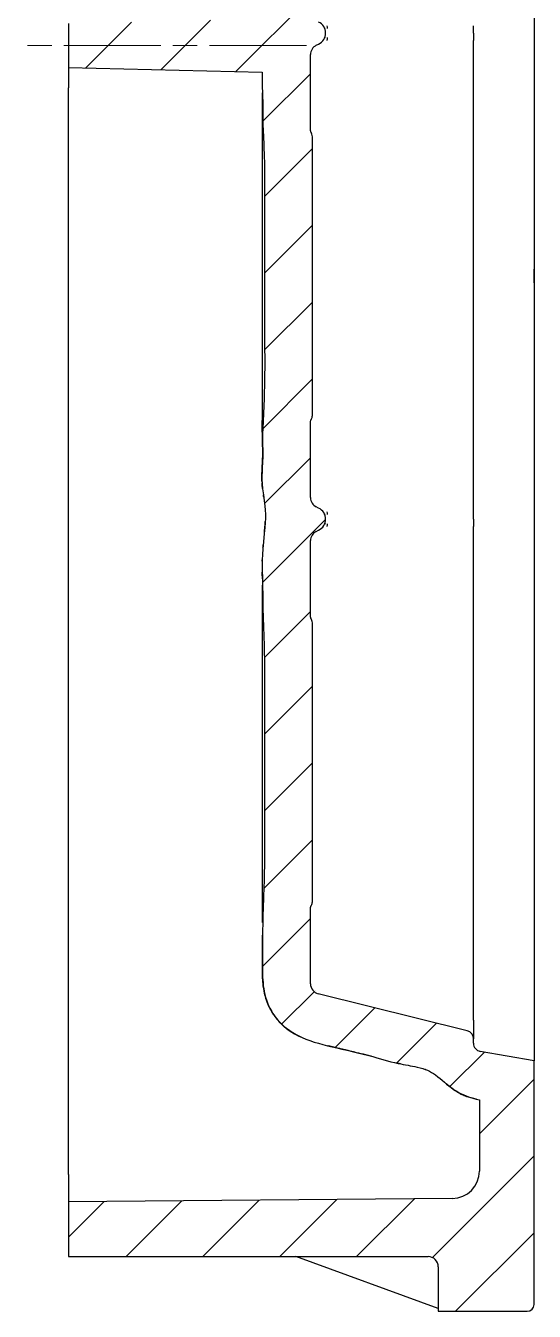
# Model space of a CAD drawing. Header units: millimetres. Extents: x 0 to 1486, y 0 to 1051.
# Drawn here: x 1362.6 to 1399.8, y 148 to 242 of the extents above; entities that cross this region are included whole.
import ezdxf

# ---------------------------------------------------------------- set-up
doc = ezdxf.new("R2010")
doc.units = ezdxf.units.MM
doc.header["$LTSCALE"] = 1.25
doc.linetypes.add('CHAIN', pattern=[0.3543, 0.2362, -0.0295, 0.0591, -0.0295])
for name, color, linetype, lineweight, true_color in [('Mittellinie(DIN)', 7, 'CHAIN', 15, 0x262659), ('Schraffur', 7, 'Continuous', 9, 0x1e1e47), ('Sichtbare Kanten(DIN)', 7, 'Continuous', 25, 0x262659)]:
    doc.layers.add(name, color=color, linetype=linetype, lineweight=lineweight, true_color=true_color)

msp = doc.modelspace()

# ---------------------------------------------------------------- hatches: boundary and pattern name
at = {"layer": 'Schraffur'}
h = msp.add_hatch(dxfattribs=at)
h.set_pattern_fill('ANSI31', color=256, scale=31.75, style=0)
h.set_pattern_definition([(45, (0, 0), (-2.80633, 2.80633), [])])
edge = h.paths.add_edge_path()
edge.add_spline(control_points=[(1383.578, 198.208), (1383.578, 198.274), (1383.572, 198.342), (1383.546, 198.47), (1383.528, 198.523), (1383.507, 198.564)], knot_values=[-0.02803, -0.02803, -0.02803, -0.02803, -0.013909, -0.013909, -0.000009, -0.000009, -0.000009, -0.000009], degree=3, periodic=0)
edge.add_spline(control_points=[(1383.507, 198.564), (1383.496, 198.583), (1383.486, 198.602), (1383.472, 198.629), (1383.468, 198.637), (1383.464, 198.645)], knot_values=[-0.009168, -0.009168, -0.009168, -0.009168, -0.002687, -0.002687, 0, 0, 0, 0], degree=3, periodic=0)
edge.add_spline(control_points=[(1383.464, 198.645), (1383.448, 198.674), (1383.437, 198.714), (1383.429, 198.778), (1383.428, 198.797), (1383.428, 198.815)], knot_values=[-0.019144, -0.019144, -0.019144, -0.019144, -0.005638, -0.005638, -0.00001, -0.00001, -0.00001, -0.00001], degree=3, periodic=0)
edge.add_line((1383.428, 198.815), (1383.428, 204.33))
edge.add_ellipse((1384.178, 204.33), major_axis=(0.674, 0.33), ratio=1, start_angle=90, end_angle=153.9136, ccw=False)
edge.add_line((1383.848, 205.004), (1384.024, 205.09))
edge.add_ellipse((1383.628, 205.898), major_axis=(0.808, 0.396), ratio=1, start_angle=270, end_angle=397.8272)
edge.add_line((1384.024, 206.706), (1383.848, 206.792))
edge.add_ellipse((1384.178, 207.466), major_axis=(-0.674, 0.33), ratio=1, start_angle=26.0864, end_angle=90, ccw=False)
edge.add_line((1383.428, 207.466), (1383.428, 212.971))
edge.add_spline(control_points=[(1383.428, 212.971), (1383.428, 213.003), (1383.431, 213.035), (1383.444, 213.095), (1383.453, 213.121), (1383.464, 213.142)], knot_values=[-0.013913, -0.013913, -0.013913, -0.013913, -0.006956, -0.006956, 0, 0, 0, 0], degree=3, periodic=0)
edge.add_spline(control_points=[(1383.464, 213.142), (1383.471, 213.155), (1383.478, 213.169), (1383.492, 213.196), (1383.499, 213.209), (1383.507, 213.223)], knot_values=[-0.009167, -0.009167, -0.009167, -0.009167, -0.004601, -0.004601, -0.000018, -0.000018, -0.000018, -0.000018], degree=3, periodic=0)
edge.add_spline(control_points=[(1383.507, 213.223), (1383.538, 213.283), (1383.561, 213.366), (1383.576, 213.501), (1383.578, 213.54), (1383.578, 213.578)], knot_values=[-0.040522, -0.040522, -0.040522, -0.040522, -0.011509, -0.011509, 0, 0, 0, 0], degree=3, periodic=0)
edge.add_line((1383.578, 213.578), (1383.578, 233.738))
edge.add_spline(control_points=[(1383.578, 233.738), (1383.578, 233.804), (1383.572, 233.872), (1383.546, 234), (1383.528, 234.053), (1383.507, 234.094)], knot_values=[-0.02803, -0.02803, -0.02803, -0.02803, -0.013909, -0.013909, -0.000009, -0.000009, -0.000009, -0.000009], degree=3, periodic=0)
edge.add_spline(control_points=[(1383.507, 234.094), (1383.496, 234.113), (1383.486, 234.132), (1383.472, 234.159), (1383.468, 234.167), (1383.464, 234.175)], knot_values=[-0.009168, -0.009168, -0.009168, -0.009168, -0.002687, -0.002687, 0, 0, 0, 0], degree=3, periodic=0)
edge.add_spline(control_points=[(1383.464, 234.175), (1383.448, 234.204), (1383.437, 234.244), (1383.429, 234.308), (1383.428, 234.327), (1383.428, 234.345)], knot_values=[-0.019144, -0.019144, -0.019144, -0.019144, -0.005638, -0.005638, -0.00001, -0.00001, -0.00001, -0.00001], degree=3, periodic=0)
edge.add_line((1383.428, 234.345), (1383.428, 239.85))
edge.add_ellipse((1384.178, 239.85), major_axis=(0.674, 0.33), ratio=1, start_angle=90, end_angle=153.9136, ccw=False)
edge.add_line((1383.848, 240.524), (1384.024, 240.61))
edge.add_ellipse((1383.628, 241.418), major_axis=(-0.808, 0.396), ratio=1, start_angle=142.1728, end_angle=270)
edge.add_line((1384.024, 242.226), (1383.848, 242.312))
edge.add_ellipse((1384.178, 242.986), major_axis=(-0.674, 0.33), ratio=1, start_angle=26.0864, end_angle=90, ccw=False)
edge.add_line((1383.428, 242.986), (1383.428, 248.501))
edge.add_spline(control_points=[(1383.428, 248.501), (1383.428, 248.533), (1383.431, 248.565), (1383.444, 248.625), (1383.453, 248.651), (1383.464, 248.672)], knot_values=[-0.013912, -0.013912, -0.013912, -0.013912, -0.006956, -0.006956, 0, 0, 0, 0], degree=3, periodic=0)
edge.add_spline(control_points=[(1383.464, 248.672), (1383.471, 248.685), (1383.478, 248.699), (1383.492, 248.726), (1383.499, 248.739), (1383.507, 248.753)], knot_values=[-0.009168, -0.009168, -0.009168, -0.009168, -0.004601, -0.004601, -0.000018, -0.000018, -0.000018, -0.000018], degree=3, periodic=0)
edge.add_spline(control_points=[(1383.507, 248.753), (1383.538, 248.813), (1383.561, 248.896), (1383.576, 249.031), (1383.578, 249.07), (1383.578, 249.108)], knot_values=[-0.040522, -0.040522, -0.040522, -0.040522, -0.011509, -0.011509, 0, 0, 0, 0], degree=3, periodic=0)
edge.add_line((1383.578, 249.108), (1383.578, 269.268))
edge.add_spline(control_points=[(1383.578, 269.268), (1383.578, 269.334), (1383.572, 269.402), (1383.546, 269.53), (1383.528, 269.583), (1383.507, 269.624)], knot_values=[-0.02803, -0.02803, -0.02803, -0.02803, -0.013909, -0.013909, -0.000009, -0.000009, -0.000009, -0.000009], degree=3, periodic=0)
edge.add_spline(control_points=[(1383.507, 269.624), (1383.496, 269.643), (1383.486, 269.662), (1383.472, 269.689), (1383.468, 269.697), (1383.464, 269.705)], knot_values=[-0.009168, -0.009168, -0.009168, -0.009168, -0.002687, -0.002687, 0, 0, 0, 0], degree=3, periodic=0)
edge.add_spline(control_points=[(1383.464, 269.705), (1383.448, 269.734), (1383.437, 269.774), (1383.429, 269.838), (1383.428, 269.857), (1383.428, 269.875)], knot_values=[-0.019144, -0.019144, -0.019144, -0.019144, -0.005638, -0.005638, -0.00001, -0.00001, -0.00001, -0.00001], degree=3, periodic=0)
edge.add_line((1383.428, 269.875), (1383.428, 275.374))
edge.add_ellipse((1384.178, 275.374), major_axis=(0.728, 0.181), ratio=1, start_angle=90, end_angle=166, ccw=False)
edge.add_line((1383.997, 276.102), (1394.873, 278.814))
edge.add_ellipse((1394.728, 279.396), major_axis=(0.582, 0.145), ratio=1, start_angle=270, end_angle=346)
edge.add_line((1395.328, 279.396), (1395.328, 279.724))
edge.add_ellipse((1395.928, 279.724), major_axis=(0.591, 0.104), ratio=1, start_angle=90, end_angle=170, ccw=False)
edge.add_line((1395.824, 280.314), (1399.758, 281.008))
edge.add_line((1399.758, 281.008), (1399.758, 298.008))
edge.add_line((1399.758, 298.008), (1395.824, 298.702))
edge.add_ellipse((1395.928, 299.293), major_axis=(-0.591, 0.104), ratio=1, start_angle=10, end_angle=90, ccw=False)
edge.add_line((1395.328, 299.293), (1395.328, 299.621))
edge.add_ellipse((1394.728, 299.621), major_axis=(-0.582, 0.145), ratio=1, start_angle=194, end_angle=270)
edge.add_line((1394.873, 300.203), (1383.997, 302.915))
edge.add_ellipse((1384.178, 303.642), major_axis=(-0.728, 0.181), ratio=1, start_angle=14, end_angle=90, ccw=False)
edge.add_line((1383.428, 303.642), (1383.428, 309.141))
edge.add_spline(control_points=[(1383.428, 309.141), (1383.428, 309.173), (1383.431, 309.205), (1383.444, 309.265), (1383.453, 309.291), (1383.464, 309.312)], knot_values=[-0.013912, -0.013912, -0.013912, -0.013912, -0.006956, -0.006956, 0, 0, 0, 0], degree=3, periodic=0)
edge.add_spline(control_points=[(1383.464, 309.312), (1383.471, 309.325), (1383.478, 309.339), (1383.492, 309.366), (1383.499, 309.379), (1383.507, 309.393)], knot_values=[-0.009168, -0.009168, -0.009168, -0.009168, -0.004601, -0.004601, -0.000018, -0.000018, -0.000018, -0.000018], degree=3, periodic=0)
edge.add_spline(control_points=[(1383.507, 309.393), (1383.538, 309.453), (1383.561, 309.536), (1383.576, 309.671), (1383.578, 309.71), (1383.578, 309.748)], knot_values=[-0.040522, -0.040522, -0.040522, -0.040522, -0.011509, -0.011509, 0, 0, 0, 0], degree=3, periodic=0)
edge.add_line((1383.578, 309.748), (1383.578, 329.908))
edge.add_spline(control_points=[(1383.578, 329.908), (1383.578, 329.974), (1383.572, 330.042), (1383.546, 330.17), (1383.528, 330.223), (1383.507, 330.264)], knot_values=[-0.02803, -0.02803, -0.02803, -0.02803, -0.013909, -0.013909, -0.000009, -0.000009, -0.000009, -0.000009], degree=3, periodic=0)
edge.add_spline(control_points=[(1383.507, 330.264), (1383.496, 330.283), (1383.486, 330.302), (1383.472, 330.329), (1383.468, 330.337), (1383.464, 330.345)], knot_values=[-0.009168, -0.009168, -0.009168, -0.009168, -0.002687, -0.002687, 0, 0, 0, 0], degree=3, periodic=0)
edge.add_spline(control_points=[(1383.464, 330.345), (1383.448, 330.374), (1383.437, 330.414), (1383.429, 330.478), (1383.428, 330.497), (1383.428, 330.515)], knot_values=[-0.019144, -0.019144, -0.019144, -0.019144, -0.005638, -0.005638, -0.00001, -0.00001, -0.00001, -0.00001], degree=3, periodic=0)
edge.add_line((1383.428, 330.515), (1383.428, 336.03))
edge.add_ellipse((1384.178, 336.03), major_axis=(0.674, 0.33), ratio=1, start_angle=90, end_angle=153.9136, ccw=False)
edge.add_line((1383.848, 336.704), (1384.024, 336.79))
edge.add_ellipse((1383.628, 337.598), major_axis=(0.808, 0.396), ratio=1, start_angle=270, end_angle=397.8272)
edge.add_line((1384.024, 338.406), (1383.848, 338.492))
edge.add_ellipse((1384.178, 339.166), major_axis=(-0.674, 0.33), ratio=1, start_angle=26.0864, end_angle=90, ccw=False)
edge.add_line((1383.428, 339.166), (1383.428, 344.671))
edge.add_spline(control_points=[(1383.428, 344.671), (1383.428, 344.703), (1383.431, 344.735), (1383.444, 344.795), (1383.453, 344.821), (1383.464, 344.842)], knot_values=[-0.013913, -0.013913, -0.013913, -0.013913, -0.006956, -0.006956, 0, 0, 0, 0], degree=3, periodic=0)
edge.add_spline(control_points=[(1383.464, 344.842), (1383.471, 344.855), (1383.478, 344.869), (1383.492, 344.896), (1383.499, 344.909), (1383.507, 344.923)], knot_values=[-0.009167, -0.009167, -0.009167, -0.009167, -0.004601, -0.004601, -0.000018, -0.000018, -0.000018, -0.000018], degree=3, periodic=0)
edge.add_spline(control_points=[(1383.507, 344.923), (1383.538, 344.983), (1383.561, 345.066), (1383.576, 345.201), (1383.578, 345.24), (1383.578, 345.278)], knot_values=[-0.040522, -0.040522, -0.040522, -0.040522, -0.011509, -0.011509, 0, 0, 0, 0], degree=3, periodic=0)
edge.add_line((1383.578, 345.278), (1383.578, 365.438))
edge.add_spline(control_points=[(1383.578, 365.438), (1383.578, 365.504), (1383.572, 365.572), (1383.546, 365.7), (1383.528, 365.753), (1383.507, 365.794)], knot_values=[-0.02803, -0.02803, -0.02803, -0.02803, -0.013909, -0.013909, -0.000009, -0.000009, -0.000009, -0.000009], degree=3, periodic=0)
edge.add_spline(control_points=[(1383.507, 365.794), (1383.496, 365.813), (1383.486, 365.832), (1383.472, 365.859), (1383.468, 365.867), (1383.464, 365.875)], knot_values=[-0.009168, -0.009168, -0.009168, -0.009168, -0.002687, -0.002687, 0, 0, 0, 0], degree=3, periodic=0)
edge.add_spline(control_points=[(1383.464, 365.875), (1383.448, 365.904), (1383.437, 365.944), (1383.429, 366.008), (1383.428, 366.027), (1383.428, 366.045)], knot_values=[-0.019144, -0.019144, -0.019144, -0.019144, -0.005638, -0.005638, -0.00001, -0.00001, -0.00001, -0.00001], degree=3, periodic=0)
edge.add_line((1383.428, 366.045), (1383.428, 371.55))
edge.add_ellipse((1384.178, 371.55), major_axis=(0.674, 0.33), ratio=1, start_angle=90, end_angle=153.9136, ccw=False)
edge.add_line((1383.848, 372.224), (1384.024, 372.31))
edge.add_ellipse((1383.628, 373.118), major_axis=(-0.808, 0.396), ratio=1, start_angle=142.1728, end_angle=270)
edge.add_line((1384.024, 373.926), (1383.848, 374.012))
edge.add_ellipse((1384.178, 374.686), major_axis=(-0.674, 0.33), ratio=1, start_angle=26.0864, end_angle=90, ccw=False)
edge.add_line((1383.428, 374.686), (1383.428, 380.201))
edge.add_spline(control_points=[(1383.428, 380.201), (1383.428, 380.233), (1383.431, 380.265), (1383.444, 380.325), (1383.453, 380.351), (1383.464, 380.372)], knot_values=[-0.013912, -0.013912, -0.013912, -0.013912, -0.006956, -0.006956, 0, 0, 0, 0], degree=3, periodic=0)
edge.add_spline(control_points=[(1383.464, 380.372), (1383.471, 380.385), (1383.478, 380.399), (1383.492, 380.426), (1383.499, 380.439), (1383.507, 380.453)], knot_values=[-0.009168, -0.009168, -0.009168, -0.009168, -0.004601, -0.004601, -0.000018, -0.000018, -0.000018, -0.000018], degree=3, periodic=0)
edge.add_spline(control_points=[(1383.507, 380.453), (1383.538, 380.513), (1383.561, 380.596), (1383.576, 380.731), (1383.578, 380.77), (1383.578, 380.808)], knot_values=[-0.040522, -0.040522, -0.040522, -0.040522, -0.011509, -0.011509, 0, 0, 0, 0], degree=3, periodic=0)
edge.add_line((1383.578, 380.808), (1383.578, 400.968))
edge.add_spline(control_points=[(1383.578, 400.968), (1383.578, 401.034), (1383.572, 401.102), (1383.546, 401.23), (1383.528, 401.283), (1383.507, 401.324)], knot_values=[-0.02803, -0.02803, -0.02803, -0.02803, -0.013909, -0.013909, -0.000009, -0.000009, -0.000009, -0.000009], degree=3, periodic=0)
edge.add_spline(control_points=[(1383.507, 401.324), (1383.496, 401.343), (1383.486, 401.362), (1383.472, 401.389), (1383.468, 401.397), (1383.464, 401.405)], knot_values=[-0.009168, -0.009168, -0.009168, -0.009168, -0.002687, -0.002687, 0, 0, 0, 0], degree=3, periodic=0)
edge.add_spline(control_points=[(1383.464, 401.405), (1383.448, 401.434), (1383.437, 401.474), (1383.429, 401.538), (1383.428, 401.557), (1383.428, 401.575)], knot_values=[-0.019144, -0.019144, -0.019144, -0.019144, -0.005638, -0.005638, -0.00001, -0.00001, -0.00001, -0.00001], degree=3, periodic=0)
edge.add_line((1383.428, 401.575), (1383.428, 407.074))
edge.add_ellipse((1384.178, 407.074), major_axis=(0.728, 0.181), ratio=1, start_angle=90, end_angle=166, ccw=False)
edge.add_line((1383.997, 407.802), (1394.873, 410.514))
edge.add_ellipse((1394.728, 411.096), major_axis=(0.582, 0.145), ratio=1, start_angle=270, end_angle=346)
edge.add_line((1395.328, 411.096), (1395.328, 411.424))
edge.add_ellipse((1395.928, 411.424), major_axis=(0.591, 0.104), ratio=1, start_angle=90, end_angle=170, ccw=False)
edge.add_line((1395.824, 412.014), (1399.758, 412.708))
edge.add_line((1399.758, 412.708), (1399.758, 430.508))
edge.add_ellipse((1399.258, 430.508), major_axis=(-0.354, 0.354), ratio=1, start_angle=225, end_angle=315)
edge.add_line((1399.258, 431.008), (1392.758, 431.008))
edge.add_line((1392.758, 431.008), (1392.758, 427.758))
edge.add_ellipse((1392.008, 427.758), major_axis=(-0.53, -0.53), ratio=1, start_angle=45, end_angle=135, ccw=False)
edge.add_line((1392.008, 427.008), (1365.758, 427.008))
edge.add_line((1365.758, 427.008), (1365.758, 423.008))
edge.add_line((1365.758, 423.008), (1393.775, 422.764))
edge.add_ellipse((1393.758, 420.764), major_axis=(1.408, -1.42), ratio=1, start_angle=45.25, end_angle=134.75, ccw=False)
edge.add_line((1395.758, 420.764), (1395.758, 415.566))
edge.add_spline(control_points=[(1395.758, 415.566), (1395.252, 415.447), (1394.64, 415.249), (1393.387, 414.482), (1393.002, 414.068), (1391.572, 413.08), (1390.8, 413.106), (1388.884, 412.691), (1388.277, 412.473), (1386.105, 411.911), (1385.114, 411.722), (1383.68, 411.349), (1382.947, 411.117), (1381.657, 410.376), (1381.291, 410.021), (1380.679, 409.315), (1380.388, 408.777), (1379.934, 407.423), (1379.908, 406.683), (1379.92, 404.965), (1379.913, 404.09), (1379.931, 401.942), (1379.99, 401.353), (1380.055, 399.076), (1380.066, 398.51), (1380.077, 396.58), (1380.074, 395.074), (1380.077, 388.644), (1380.087, 387.077), (1380.067, 383.017), (1380.073, 382.807), (1379.905, 379.115), (1379.949, 378.782), (1379.937, 377.403), (1379.906, 377.085), (1379.846, 375.479), (1380.021, 374.815), (1380.206, 373.095), (1380.092, 372.479), (1379.848, 369.848), (1379.894, 369.518), (1379.949, 367.505), (1379.934, 367.127), (1379.957, 365.877), (1379.988, 365.439), (1380.043, 364.347), (1380.083, 363.254), (1380.068, 356.85), (1380.068, 353.523), (1380.091, 345.334), (1379.934, 345.112), (1379.924, 342.58), (1379.96, 342.477), (1379.882, 340.92), (1379.877, 340.668), (1379.881, 340.453)], knot_values=[-4.70125, -4.70125, -4.70125, -4.70125, -4.650318, -4.650318, -4.599287, -4.599287, -4.50999, -4.50999, -4.451529, -4.451529, -4.389573, -4.389573, -4.341776, -4.341776, -4.299915, -4.299915, -4.227348, -4.227348, -4.124981, -4.124981, -4.018629, -4.018629, -3.863967, -3.863967, -3.802045, -3.802045, -3.704565, -3.704565, -3.554326, -3.554326, -3.311825, -3.311825, -3.196855, -3.196855, -3.108818, -3.108818, -2.894322, -2.894322, -2.591593, -2.591593, -2.241838, -2.241838, -1.950908, -1.950908, -1.641052, -1.641052, -1.391865, -1.391865, -1.12243, -1.12243, -0.728696, -0.728696, -0.362929, -0.362929, -0.260914, -0.260914, -0.260914, -0.260914], degree=3, periodic=0)
edge.add_line((1379.881, 340.453), (1365.758, 340.108))
edge.add_line((1365.758, 340.108), (1365.758, 336.908))
edge.add_line((1365.758, 336.908), (1380.058, 336.559))
edge.add_spline(control_points=[(1380.058, 336.559), (1379.99, 335.879), (1379.908, 335.183), (1379.887, 333.519), (1379.932, 332.704), (1379.951, 330.847), (1379.996, 329.804), (1380.108, 326.542), (1380.077, 322.652), (1380.074, 319.577), (1380.073, 319.023), (1380.074, 313.946), (1380.1, 313.171), (1380.023, 310.657), (1379.967, 309.319), (1379.895, 306.341), (1379.9, 304.771), (1379.969, 303.379), (1380.061, 302.849), (1380.452, 301.81), (1380.746, 301.316), (1381.423, 300.554), (1381.862, 300.172), (1383.562, 299.34), (1384.697, 299.102), (1387.411, 298.488), (1387.532, 298.426), (1390.374, 297.652), (1390.7, 297.684), (1391.9, 297.386), (1392.248, 297.212), (1393.103, 296.572), (1393.455, 296.189), (1394.546, 295.5), (1395.153, 295.297), (1395.758, 295.157)], knot_values=[-2.276763, -2.276763, -2.276763, -2.276763, -2.219689, -2.219689, -2.164881, -2.164881, -2.094772, -2.094772, -1.945372, -1.945372, -1.887996, -1.887996, -1.670313, -1.670313, -1.569154, -1.569154, -1.430815, -1.430815, -1.302107, -1.302107, -1.173192, -1.173192, -1.065573, -1.065573, -0.916774, -0.916774, -0.721878, -0.721878, -0.55296, -0.55296, -0.405051, -0.405051, -0.231404, -0.231404, -0.047927, -0.047927, -0.047927, -0.047927], degree=3, periodic=0)
edge.add_line((1395.758, 295.157), (1395.758, 293.305))
edge.add_ellipse((1394.258, 293.305), major_axis=(-1.048, -1.074), ratio=1, start_angle=45.7, end_angle=134.3, ccw=False)
edge.add_line((1394.295, 291.806), (1365.758, 291.108))
edge.add_line((1365.758, 291.108), (1365.758, 287.908))
edge.add_line((1365.758, 287.908), (1394.295, 287.211))
edge.add_ellipse((1394.258, 285.711), major_axis=(1.048, -1.074), ratio=1, start_angle=45.7, end_angle=134.3, ccw=False)
edge.add_line((1395.758, 285.711), (1395.758, 283.866))
edge.add_spline(control_points=[(1395.758, 283.866), (1395.303, 283.759), (1394.763, 283.588), (1393.511, 282.89), (1393.122, 282.473), (1391.555, 281.331), (1390.902, 281.457), (1388.674, 280.927), (1388.145, 280.73), (1385.881, 280.164), (1384.992, 279.995), (1383.619, 279.629), (1382.892, 279.394), (1381.6, 278.635), (1381.236, 278.267), (1380.633, 277.543), (1380.348, 276.993), (1379.855, 275.416), (1379.927, 274.842), (1379.917, 270.902), (1379.939, 270.739), (1380.071, 267.174), (1380.073, 265.747), (1380.075, 260.026), (1380.078, 258.565), (1380.076, 254.02), (1380.124, 251.889), (1379.895, 247.328), (1379.948, 247.211), (1379.938, 245.513), (1379.883, 245.11), (1379.874, 243.601), (1380.015, 243.129), (1380.092, 242.458)], knot_values=[-4.095521, -4.095521, -4.095521, -4.095521, -3.903003, -3.903003, -3.664718, -3.664718, -3.19767, -3.19767, -2.963841, -2.963841, -2.753076, -2.753076, -2.586582, -2.586582, -2.43658, -2.43658, -2.174426, -2.174426, -1.713934, -1.713934, -1.261803, -1.261803, -0.887459, -0.887459, -0.759015, -0.759015, -0.487927, -0.487927, -0.357633, -0.357633, -0.22935, -0.22935, -0.016802, -0.016802, -0.016802, -0.016802], degree=3, periodic=0)
edge.add_line((1380.092, 242.458), (1365.758, 242.108))
edge.add_line((1365.758, 242.108), (1365.758, 238.908))
edge.add_line((1365.758, 238.908), (1379.907, 238.562))
edge.add_spline(control_points=[(1379.907, 238.562), (1379.889, 238.128), (1379.897, 237.664), (1379.972, 235.14), (1379.921, 234.994), (1380.062, 232.305), (1380.064, 231.813), (1380.089, 227.342), (1380.072, 224.082), (1380.071, 217.599), (1380.135, 216.263), (1379.879, 211.552), (1379.955, 211.338), (1379.916, 209.163), (1379.79, 208.988), (1380.176, 206.418), (1380.181, 206.098), (1379.873, 203.006), (1379.882, 202.844), (1379.935, 200.708), (1379.938, 200.414), (1379.95, 199.316), (1379.977, 198.42), (1380.09, 195.7), (1380.079, 193.576), (1380.075, 190.406), (1380.075, 189.928), (1380.075, 188.519), (1380.073, 187.568), (1380.072, 183.305), (1380.116, 181.647), (1379.943, 176.819), (1379.885, 174.161), (1379.94, 172.076), (1379.986, 171.512), (1380.305, 170.412), (1380.576, 169.88), (1381.274, 168.98), (1381.697, 168.608), (1383.669, 167.491), (1385.462, 167.291), (1388.501, 166.478), (1389.119, 166.274), (1390.356, 166.004), (1390.762, 165.957), (1391.813, 165.719), (1392.17, 165.557), (1393.015, 164.952), (1393.392, 164.553), (1394.475, 163.821), (1395.13, 163.602), (1395.758, 163.457)], knot_values=[-6.730997, -6.730997, -6.730997, -6.730997, -6.594927, -6.594927, -6.299018, -6.299018, -6.134382, -6.134382, -5.691506, -5.691506, -5.253549, -5.253549, -5.050517, -5.050517, -4.727317, -4.727317, -4.423097, -4.423097, -3.977256, -3.977256, -3.907346, -3.907346, -3.596638, -3.596638, -2.963412, -2.963412, -2.852891, -2.852891, -2.623337, -2.623337, -1.823883, -1.823883, -1.457328, -1.457328, -1.320384, -1.320384, -1.182267, -1.182267, -1.04717, -1.04717, -0.711781, -0.711781, -0.587351, -0.587351, -0.491546, -0.491546, -0.361826, -0.361826, -0.208832, -0.208832, -0.018235, -0.018235, -0.018235, -0.018235], degree=3, periodic=0)
edge.add_line((1395.758, 163.457), (1395.758, 158.253))
edge.add_ellipse((1393.758, 158.253), major_axis=(-1.408, -1.42), ratio=1, start_angle=45.25, end_angle=134.75, ccw=False)
edge.add_line((1393.775, 156.253), (1365.758, 156.008))
edge.add_line((1365.758, 156.008), (1365.758, 152.008))
edge.add_line((1365.758, 152.008), (1392.008, 152.008))
edge.add_ellipse((1392.008, 151.258), major_axis=(0.53, -0.53), ratio=1, start_angle=45, end_angle=135, ccw=False)
edge.add_line((1392.758, 151.258), (1392.758, 148.008))
edge.add_line((1392.758, 148.008), (1399.258, 148.008))
edge.add_ellipse((1399.258, 148.508), major_axis=(0.354, 0.354), ratio=1, start_angle=225, end_angle=315)
edge.add_line((1399.758, 148.508), (1399.758, 166.308))
edge.add_line((1399.758, 166.308), (1395.824, 167.002))
edge.add_ellipse((1395.928, 167.593), major_axis=(-0.591, 0.104), ratio=1, start_angle=10, end_angle=90, ccw=False)
edge.add_line((1395.328, 167.593), (1395.328, 167.921))
edge.add_ellipse((1394.728, 167.921), major_axis=(-0.582, 0.145), ratio=1, start_angle=194, end_angle=270)
edge.add_line((1394.873, 168.503), (1383.997, 171.215))
edge.add_ellipse((1384.178, 171.942), major_axis=(-0.728, 0.181), ratio=1, start_angle=14, end_angle=90, ccw=False)
edge.add_line((1383.428, 171.942), (1383.428, 177.441))
edge.add_spline(control_points=[(1383.428, 177.441), (1383.428, 177.473), (1383.431, 177.505), (1383.444, 177.565), (1383.453, 177.591), (1383.464, 177.612)], knot_values=[-0.013912, -0.013912, -0.013912, -0.013912, -0.006956, -0.006956, 0, 0, 0, 0], degree=3, periodic=0)
edge.add_spline(control_points=[(1383.464, 177.612), (1383.471, 177.625), (1383.478, 177.639), (1383.492, 177.666), (1383.499, 177.679), (1383.507, 177.693)], knot_values=[-0.009168, -0.009168, -0.009168, -0.009168, -0.004601, -0.004601, -0.000018, -0.000018, -0.000018, -0.000018], degree=3, periodic=0)
edge.add_spline(control_points=[(1383.507, 177.693), (1383.538, 177.753), (1383.561, 177.836), (1383.576, 177.971), (1383.578, 178.01), (1383.578, 178.048)], knot_values=[-0.040522, -0.040522, -0.040522, -0.040522, -0.011509, -0.011509, 0, 0, 0, 0], degree=3, periodic=0)
edge.add_line((1383.578, 178.048), (1383.578, 198.208))

# ---------------------------------------------------------------- linework, layer by layer
at = {"layer": 'Mittellinie(DIN)', "ltscale": 23.990969}
msp.add_line((1383.124, 240.508), (1362.633, 240.508), dxfattribs=at)
at = {"layer": 'Sichtbare Kanten(DIN)'}
for p, q in [((1399.758, 280.22), (1399.758, 167.096)), ((1365.758, 242.108), (1365.758, 238.908)), ((1395.328, 241.418), (1395.328, 241.956)), ((1383.848, 240.524), (1384.024, 240.61)), ((1395.328, 241.418), (1395.328, 240.881)), ((1395.328, 206.436), (1395.328, 240.881)), ((1383.428, 234.345), (1383.428, 239.85)), ((1365.758, 238.908), (1379.907, 238.562)), ((1365.758, 238.908), (1365.758, 237.409)), ((1365.758, 158.008), (1365.758, 237.409)), ((1383.578, 213.578), (1383.578, 233.738)), ((1383.578, 233.738), (1383.578, 233.738)), ((1399.758, 228.658), (1399.763, 228.658)), ((1399.763, 228.658), (1399.763, 224.148)), ((1399.763, 224.148), (1399.758, 224.148)), ((1399.763, 224.158), (1399.768, 224.158)), ((1399.768, 223.158), (1399.768, 224.158)), ((1399.758, 223.168), (1399.763, 223.168)), ((1399.763, 223.168), (1399.763, 218.658)), ((1399.763, 223.158), (1399.768, 223.158)), ((1399.758, 218.658), (1399.763, 218.658)), ((1383.578, 213.578), (1383.578, 213.578)), ((1383.428, 207.466), (1383.428, 212.971)), ((1384.024, 206.706), (1383.848, 206.792)), ((1395.328, 205.898), (1395.328, 206.436)), ((1395.328, 205.898), (1395.328, 205.361)), ((1383.848, 205.004), (1384.024, 205.09)), ((1395.328, 169.279), (1395.328, 205.361)), ((1383.428, 198.815), (1383.428, 204.33)), ((1383.578, 178.048), (1383.578, 198.208)), ((1383.578, 198.208), (1383.578, 198.208)), ((1383.578, 178.048), (1383.578, 178.048)), ((1383.428, 171.942), (1383.428, 177.441)), ((1394.873, 168.503), (1383.997, 171.215)), ((1395.328, 169.279), (1395.328, 167.921)), ((1395.328, 167.593), (1395.328, 167.921)), ((1399.758, 166.308), (1395.824, 167.002)), ((1399.758, 167.096), (1399.758, 166.308)), ((1399.758, 148.508), (1399.758, 166.308)), ((1395.758, 163.457), (1395.758, 158.253)), ((1365.758, 158.008), (1365.758, 156.008)), ((1393.775, 156.253), (1365.758, 156.008)), ((1365.758, 156.008), (1365.758, 152.008)), ((1365.758, 152.008), (1392.008, 152.008)), ((1392.758, 148.221), (1382.353, 152.008)), ((1392.758, 151.258), (1392.758, 148.008)), ((1392.758, 148.008), (1399.258, 148.008))]:
    msp.add_line(p, q, dxfattribs=at)
for centre, radius, start, end in [((1383.628, 241.418), 0.9, 296.0864, 63.9136), ((1384.178, 239.85), 0.75, 116.0864, 180), ((1384.178, 207.466), 0.75, 180, 243.9136), ((1383.628, 205.898), 0.9, 296.0864, 63.9136), ((1384.178, 204.33), 0.75, 116.0864, 180), ((1384.178, 171.942), 0.75, 180, 256), ((1394.728, 167.921), 0.6, 0, 76), ((1395.928, 167.593), 0.6, 180, 260), ((1393.758, 158.253), 2, 270.5, 0), ((1392.008, 151.258), 0.75, 0, 90), ((1399.258, 148.508), 0.5, 270, 0)]:
    msp.add_arc(centre, radius, start, end, dxfattribs=at)
for centre, major_axis, ratio, start_param, end_param in [((1384.66, 241.925), (-0.224, -0.11), 0.699049, 6.283185, 6.823808), ((1384.689, 241.956), (0, 0.25), 0.241922, 1.570803, 2.513321), ((1384.66, 240.912), (-0.224, 0.11), 0.699049, 5.745973, 6.283186), ((1384.689, 240.881), (0, 0.25), 0.241922, 0.628271, 1.570789), ((1384.66, 206.405), (-0.224, -0.11), 0.699049, 6.283184, 6.820399), ((1384.689, 206.436), (0, -0.25), 0.241922, 4.712396, 5.654914), ((1384.66, 205.392), (-0.224, 0.11), 0.699049, 5.742563, 6.283186), ((1384.689, 205.361), (0, -0.25), 0.241922, 3.769864, 4.712382)]:
    msp.add_ellipse(centre, major_axis=major_axis, ratio=ratio, start_param=start_param, end_param=end_param, dxfattribs=at)
for points, knots in [([(1379.907, 238.562), (1379.889, 238.128), (1379.897, 237.664), (1379.972, 235.14), (1379.921, 234.994), (1380.062, 232.305), (1380.064, 231.813), (1380.089, 227.342), (1380.072, 224.082), (1380.071, 217.599), (1380.135, 216.263), (1379.879, 211.552), (1379.955, 211.338), (1379.916, 209.163), (1379.79, 208.988), (1380.176, 206.418), (1380.181, 206.098), (1379.873, 203.006), (1379.882, 202.844), (1379.935, 200.708), (1379.938, 200.414), (1379.95, 199.316), (1379.977, 198.42), (1380.09, 195.7), (1380.079, 193.576), (1380.075, 190.406), (1380.075, 189.928), (1380.075, 188.519), (1380.073, 187.568), (1380.072, 183.305), (1380.116, 181.647), (1379.943, 176.819), (1379.885, 174.161), (1379.94, 172.076), (1379.986, 171.512), (1380.305, 170.412), (1380.576, 169.88), (1381.274, 168.98), (1381.697, 168.608), (1383.669, 167.491), (1385.462, 167.291), (1388.501, 166.478), (1389.119, 166.274), (1390.356, 166.004), (1390.762, 165.957), (1391.813, 165.719), (1392.17, 165.557), (1393.015, 164.952), (1393.392, 164.553), (1394.475, 163.821), (1395.13, 163.602), (1395.758, 163.457)], [-6.730997, -6.730997, -6.730997, -6.730997, -6.594927, -6.594927, -6.299018, -6.299018, -6.134382, -6.134382, -5.691506, -5.691506, -5.253549, -5.253549, -5.050517, -5.050517, -4.727317, -4.727317, -4.423097, -4.423097, -3.977256, -3.977256, -3.907346, -3.907346, -3.596638, -3.596638, -2.963412, -2.963412, -2.852891, -2.852891, -2.623337, -2.623337, -1.823883, -1.823883, -1.457328, -1.457328, -1.320384, -1.320384, -1.182267, -1.182267, -1.04717, -1.04717, -0.711781, -0.711781, -0.587351, -0.587351, -0.491546, -0.491546, -0.361826, -0.361826, -0.208832, -0.208832, -0.018235, -0.018235, -0.018235, -0.018235]), ([(1379.919, 236.874), (1379.919, 236.874), (1379.919, 236.878), (1379.919, 236.89), (1379.919, 236.9), (1379.918, 236.935), (1379.917, 236.959), (1379.916, 237.002), (1379.916, 237.019), (1379.915, 237.038), (1379.915, 237.042), (1379.915, 237.049), (1379.915, 237.051), (1379.914, 237.06)], [4.01209011, 4.01209011, 4.01209011, 4.01209011, 4.01823581, 4.01823581, 4.0272612, 4.0272612, 4.05135685, 4.05135685, 4.08346929, 4.08346929, 4.09416347, 4.09416347, 4.1037784, 4.1037784, 4.1037784, 4.1037784]), ([(1379.927, 235.705), (1379.928, 235.815), (1379.929, 235.929), (1379.929, 236.12), (1379.929, 236.198), (1379.928, 236.362), (1379.927, 236.449), (1379.925, 236.579), (1379.924, 236.629), (1379.921, 236.773), (1379.92, 236.851), (1379.918, 236.931), (1379.917, 236.951), (1379.917, 236.967)], [3.7777981, 3.7777981, 3.7777981, 3.7777981, 3.8117492, 3.8117492, 3.8350782, 3.8350782, 3.8619976, 3.8619976, 3.8814585, 3.8814585, 3.9241521, 3.9241521, 3.9406072, 3.9406072, 3.9406072, 3.9406072]), ([(1379.919, 234.928), (1379.919, 234.928), (1379.919, 234.929), (1379.919, 234.936), (1379.919, 234.943), (1379.919, 234.96), (1379.919, 234.969), (1379.92, 235.025), (1379.921, 235.087), (1379.922, 235.257), (1379.924, 235.375), (1379.927, 235.663), (1379.929, 235.837), (1379.93, 236.094), (1379.93, 236.177), (1379.929, 236.322), (1379.929, 236.386), (1379.927, 236.473), (1379.927, 236.499), (1379.926, 236.538), (1379.926, 236.551), (1379.926, 236.57), (1379.926, 236.577), (1379.926, 236.588), (1379.926, 236.592), (1379.925, 236.598), (1379.925, 236.6), (1379.925, 236.602), (1379.925, 236.602), (1379.925, 236.602)], [3.311277, 3.311277, 3.311277, 3.311277, 3.3143864, 3.3143864, 3.3192609, 3.3192609, 3.3240635, 3.3240635, 3.3458942, 3.3458942, 3.382911, 3.382911, 3.4350068, 3.4350068, 3.4597748, 3.4597748, 3.479014, 3.479014, 3.4877355, 3.4877355, 3.4923663, 3.4923663, 3.4952586, 3.4952586, 3.4974467, 3.4974467, 3.4996987, 3.4996987, 3.5004536, 3.5004536, 3.5004536, 3.5004536]), ([(1379.909, 212.523), (1379.909, 212.524), (1379.909, 212.524), (1379.909, 212.527), (1379.909, 212.53), (1379.909, 212.537), (1379.909, 212.543), (1379.909, 212.558), (1379.909, 212.569), (1379.909, 212.604), (1379.908, 212.63), (1379.908, 212.691), (1379.908, 212.726), (1379.908, 212.853), (1379.909, 212.946), (1379.911, 213.286), (1379.914, 213.534), (1379.92, 214.07), (1379.923, 214.36), (1379.924, 214.908), (1379.923, 215.171), (1379.922, 215.481), (1379.921, 215.555), (1379.92, 215.698), (1379.919, 215.77), (1379.918, 215.918), (1379.918, 215.987), (1379.916, 216.242), (1379.916, 216.43), (1379.916, 217.619), (1379.921, 218.625), (1379.925, 220.969), (1379.931, 222.311), (1379.931, 225.442), (1379.926, 227.23), (1379.918, 229.61), (1379.915, 230.205), (1379.918, 230.997), (1379.919, 231.196), (1379.921, 231.462), (1379.921, 231.532), (1379.922, 231.638), (1379.922, 231.676), (1379.922, 231.754), (1379.923, 231.788), (1379.923, 231.88), (1379.923, 231.945), (1379.923, 232.129), (1379.923, 232.258), (1379.921, 232.593), (1379.919, 232.809), (1379.914, 233.442), (1379.911, 233.867), (1379.914, 234.43), (1379.915, 234.57), (1379.917, 234.756), (1379.917, 234.803), (1379.918, 234.865), (1379.918, 234.881), (1379.918, 234.905), (1379.919, 234.912), (1379.919, 234.924), (1379.919, 234.929), (1379.919, 234.938), (1379.919, 234.943), (1379.919, 234.948), (1379.919, 234.95), (1379.919, 234.953), (1379.919, 234.954), (1379.919, 234.954)], [0.988787, 0.988787, 0.988787, 0.988787, 0.98984, 0.98984, 0.993044, 0.993044, 0.996245, 0.996245, 1.000217, 1.000217, 1.008109, 1.008109, 1.018559, 1.018559, 1.046408, 1.046408, 1.12071, 1.12071, 1.207935, 1.207935, 1.291616, 1.291616, 1.319155, 1.319155, 1.344742, 1.344742, 1.365995, 1.365995, 1.422622, 1.422622, 1.724432, 1.724432, 2.127102, 2.127102, 2.66378, 2.66378, 2.842643, 2.842643, 2.902331, 2.902331, 2.923596, 2.923596, 2.935405, 2.935405, 2.949465, 2.949465, 2.976222, 2.976222, 3.020372, 3.020372, 3.08608, 3.08608, 3.213319, 3.213319, 3.255748, 3.255748, 3.269898, 3.269898, 3.274862, 3.274862, 3.277334, 3.277334, 3.278985, 3.278985, 3.281043, 3.281043, 3.282584, 3.282584, 3.285588, 3.285588, 3.285588, 3.285588]), ([(1383.464, 234.175), (1383.448, 234.204), (1383.437, 234.244), (1383.429, 234.308), (1383.428, 234.327), (1383.428, 234.345)], [-0.01914448, -0.01914448, -0.01914448, -0.01914448, -0.00563801, -0.00563801, -0.00001016, -0.00001016, -0.00001016, -0.00001016]), ([(1383.507, 234.094), (1383.496, 234.113), (1383.486, 234.132), (1383.472, 234.159), (1383.468, 234.167), (1383.464, 234.175)], [-0.009167548, -0.009167548, -0.009167548, -0.009167548, -0.002686661, -0.002686661, 0, 0, 0, 0]), ([(1383.578, 233.738), (1383.578, 233.804), (1383.572, 233.872), (1383.546, 234), (1383.528, 234.053), (1383.507, 234.094)], [-0.02803039, -0.02803039, -0.02803039, -0.02803039, -0.01390862, -0.01390862, -0.00000854, -0.00000854, -0.00000854, -0.00000854]), ([(1383.507, 213.223), (1383.538, 213.283), (1383.561, 213.366), (1383.576, 213.501), (1383.578, 213.54), (1383.578, 213.578)], [-0.04052231, -0.04052231, -0.04052231, -0.04052231, -0.01150927, -0.01150927, 0, 0, 0, 0]), ([(1379.94, 210.781), (1379.94, 210.781), (1379.94, 210.782), (1379.94, 210.79), (1379.94, 210.798), (1379.94, 210.821), (1379.939, 210.832), (1379.939, 210.864), (1379.939, 210.883), (1379.939, 210.925), (1379.938, 210.946), (1379.937, 211.018), (1379.936, 211.075), (1379.934, 211.183), (1379.933, 211.236), (1379.927, 211.452), (1379.922, 211.618), (1379.916, 211.88), (1379.914, 211.981), (1379.911, 212.155), (1379.91, 212.23), (1379.91, 212.347), (1379.909, 212.394), (1379.909, 212.455), (1379.909, 212.475), (1379.909, 212.507), (1379.909, 212.519), (1379.909, 212.526), (1379.909, 212.527), (1379.909, 212.527)], [0.7228698, 0.7228698, 0.7228698, 0.7228698, 0.7332426, 0.7332426, 0.7483477, 0.7483477, 0.7584898, 0.7584898, 0.768352, 0.768352, 0.7760866, 0.7760866, 0.7932166, 0.7932166, 0.8090052, 0.8090052, 0.8582388, 0.8582388, 0.8896694, 0.8896694, 0.9157327, 0.9157327, 0.9354315, 0.9354315, 0.9469158, 0.9469158, 0.9571613, 0.9571613, 0.9606475, 0.9606475, 0.9606475, 0.9606475]), ([(1383.428, 212.971), (1383.428, 213.003), (1383.431, 213.035), (1383.444, 213.095), (1383.453, 213.121), (1383.464, 213.142)], [-0.01391284, -0.01391284, -0.01391284, -0.01391284, -0.00695609, -0.00695609, 0, 0, 0, 0]), ([(1383.464, 213.142), (1383.471, 213.155), (1383.478, 213.169), (1383.492, 213.196), (1383.499, 213.209), (1383.507, 213.223)], [-0.00916742, -0.00916742, -0.00916742, -0.00916742, -0.004601162, -0.004601162, -0.000017934, -0.000017934, -0.000017934, -0.000017934]), ([(1379.884, 209.199), (1379.885, 209.22), (1379.885, 209.244), (1379.888, 209.326), (1379.89, 209.391), (1379.896, 209.546), (1379.9, 209.638), (1379.911, 209.865), (1379.918, 210.002), (1379.93, 210.277), (1379.935, 210.416), (1379.938, 210.592), (1379.939, 210.636), (1379.939, 210.7), (1379.939, 210.722), (1379.94, 210.755), (1379.94, 210.768), (1379.94, 210.792), (1379.94, 210.802), (1379.94, 210.815), (1379.94, 210.819), (1379.94, 210.826), (1379.94, 210.828), (1379.94, 210.829), (1379.94, 210.829), (1379.94, 210.829)], [0.4975594, 0.4975594, 0.4975594, 0.4975594, 0.5084274, 0.5084274, 0.5313523, 0.5313523, 0.5606458, 0.5606458, 0.6019332, 0.6019332, 0.643193, 0.643193, 0.656834, 0.656834, 0.6638373, 0.6638373, 0.6685883, 0.6685883, 0.6735781, 0.6735781, 0.6770638, 0.6770638, 0.6812373, 0.6812373, 0.68324, 0.68324, 0.68324, 0.68324]), ([(1379.883, 208.65), (1379.883, 208.65), (1379.883, 208.65), (1379.883, 208.65), (1379.883, 208.65), (1379.883, 208.65), (1379.883, 208.65), (1379.883, 208.651), (1379.883, 208.651), (1379.883, 208.652), (1379.883, 208.652), (1379.883, 208.655), (1379.883, 208.657), (1379.882, 208.664), (1379.882, 208.668), (1379.882, 208.698), (1379.881, 208.72), (1379.881, 208.747), (1379.88, 208.754), (1379.88, 208.774), (1379.88, 208.783), (1379.879, 208.805), (1379.879, 208.818), (1379.879, 208.846), (1379.879, 208.86), (1379.878, 208.904), (1379.878, 208.937), (1379.879, 209.058), (1379.881, 209.151), (1379.888, 209.398), (1379.896, 209.553), (1379.909, 209.798), (1379.915, 209.891), (1379.923, 210.045), (1379.927, 210.108), (1379.931, 210.208), (1379.933, 210.248), (1379.935, 210.303), (1379.936, 210.322), (1379.937, 210.346), (1379.937, 210.354), (1379.937, 210.36), (1379.937, 210.361), (1379.937, 210.361)], [0, 0, 0, 0, 0.0000149, 0.0000149, 0.0000447, 0.0000447, 0.000108, 0.000108, 0.000277, 0.000277, 0.0011782, 0.0011782, 0.0035813, 0.0035813, 0.0099898, 0.0099898, 0.04418, 0.04418, 0.0594161, 0.0594161, 0.067897, 0.067897, 0.0752752, 0.0752752, 0.0809386, 0.0809386, 0.0913718, 0.0913718, 0.1192463, 0.1192463, 0.1665423, 0.1665423, 0.196084, 0.196084, 0.2188112, 0.2188112, 0.2365304, 0.2365304, 0.2487142, 0.2487142, 0.256748, 0.256748, 0.2608269, 0.2608269, 0.2608269, 0.2608269]), ([(1379.926, 208.126), (1379.922, 208.155), (1379.919, 208.183), (1379.909, 208.277), (1379.903, 208.343), (1379.896, 208.43), (1379.894, 208.456), (1379.892, 208.494), (1379.891, 208.508), (1379.89, 208.528), (1379.889, 208.535), (1379.889, 208.547), (1379.888, 208.551), (1379.888, 208.552), (1379.888, 208.552), (1379.888, 208.552)], [0.87076302, 0.87076302, 0.87076302, 0.87076302, 0.87964937, 0.87964937, 0.90019091, 0.90019091, 0.90884635, 0.90884635, 0.91510398, 0.91510398, 0.92064196, 0.92064196, 0.92790637, 0.92790637, 0.92922851, 0.92922851, 0.92922851, 0.92922851]), ([(1380.013, 207.508), (1380.009, 207.534), (1380.006, 207.558), (1379.999, 207.604), (1379.996, 207.624), (1379.993, 207.648), (1379.992, 207.655), (1379.991, 207.66), (1379.991, 207.661), (1379.991, 207.661)], [0.60647815, 0.60647815, 0.60647815, 0.60647815, 0.61903479, 0.61903479, 0.63340733, 0.63340733, 0.64331737, 0.64331737, 0.64829454, 0.64829454, 0.64829454, 0.64829454]), ([(1380.107, 206.827), (1380.107, 206.827), (1380.107, 206.827), (1380.107, 206.828), (1380.107, 206.828), (1380.107, 206.828)], [1.17436519, 1.17436519, 1.17436519, 1.17436519, 1.180428541, 1.180428541, 1.181054979, 1.181054979, 1.181054979, 1.181054979]), ([(1380.058, 204.885), (1380.058, 204.885), (1380.059, 204.887), (1380.06, 204.897), (1380.061, 204.909), (1380.064, 204.94), (1380.066, 204.957), (1380.074, 205.043), (1380.083, 205.13), (1380.099, 205.31), (1380.107, 205.404), (1380.117, 205.536), (1380.12, 205.58), (1380.124, 205.645), (1380.125, 205.669), (1380.128, 205.713), (1380.129, 205.728), (1380.129, 205.734), (1380.129, 205.734), (1380.129, 205.734)], [0.0168287, 0.0168287, 0.0168287, 0.0168287, 0.0264988, 0.0264988, 0.0414984, 0.0414984, 0.05176, 0.05176, 0.0872844, 0.0872844, 0.1219437, 0.1219437, 0.1395433, 0.1395433, 0.152084, 0.152084, 0.1677484, 0.1677484, 0.1712811, 0.1712811, 0.1712811, 0.1712811]), ([(1379.959, 203.824), (1379.963, 203.86), (1379.966, 203.893), (1379.971, 203.946), (1379.973, 203.967), (1379.976, 203.995), (1379.977, 204.004), (1379.978, 204.014), (1379.978, 204.016), (1379.978, 204.016)], [0.44610568, 0.44610568, 0.44610568, 0.44610568, 0.46080426, 0.46080426, 0.4731739, 0.4731739, 0.4820425, 0.4820425, 0.48885322, 0.48885322, 0.48885322, 0.48885322]), ([(1379.969, 203.938), (1379.969, 203.94), (1379.969, 203.942), (1379.969, 203.945), (1379.969, 203.946), (1379.969, 203.946)], [0.676022757, 0.676022757, 0.676022757, 0.676022757, 0.679408045, 0.679408045, 0.684115498, 0.684115498, 0.684115498, 0.684115498]), ([(1379.916, 201.546), (1379.916, 201.546), (1379.916, 201.547), (1379.915, 201.555), (1379.915, 201.56), (1379.915, 201.574), (1379.914, 201.584), (1379.914, 201.61), (1379.913, 201.628), (1379.911, 201.678), (1379.91, 201.712), (1379.906, 201.828), (1379.904, 201.914), (1379.901, 202.003), (1379.901, 202.007), (1379.901, 202.012)], [0.18097963, 0.18097963, 0.18097963, 0.18097963, 0.1902773, 0.1902773, 0.19482886, 0.19482886, 0.20014572, 0.20014572, 0.2072821, 0.2072821, 0.21974413, 0.21974413, 0.24867668, 0.24867668, 0.25010725, 0.25010725, 0.25010725, 0.25010725]), ([(1379.903, 202.833), (1379.903, 202.833), (1379.903, 202.833), (1379.903, 202.833), (1379.903, 202.838), (1379.904, 202.861), (1379.904, 202.884), (1379.905, 202.916), (1379.905, 202.918), (1379.905, 202.921), (1379.905, 202.922), (1379.905, 202.923), (1379.905, 202.923), (1379.905, 202.923), (1379.905, 202.923), (1379.905, 202.923), (1379.905, 202.923), (1379.905, 202.923)], [0.84820192, 0.84820192, 0.84820192, 0.84820192, 0.84884277, 0.84884277, 0.86123091, 0.86123091, 0.88147518, 0.88147518, 0.88310349, 0.88310349, 0.88340878, 0.88340878, 0.88363775, 0.88363775, 0.88366253, 0.88366253, 0.88367492, 0.88367492, 0.88367492, 0.88367492]), ([(1379.913, 198.75), (1379.913, 198.75), (1379.913, 198.751), (1379.913, 198.758), (1379.913, 198.772), (1379.913, 198.805), (1379.913, 198.825), (1379.913, 198.878), (1379.913, 198.915), (1379.913, 199.011), (1379.914, 199.074), (1379.915, 199.252), (1379.916, 199.371), (1379.921, 199.758), (1379.927, 200.032), (1379.93, 200.378), (1379.931, 200.456), (1379.931, 200.608), (1379.931, 200.683), (1379.931, 200.789), (1379.93, 200.827), (1379.93, 200.878), (1379.929, 200.894), (1379.929, 200.944), (1379.928, 200.975), (1379.927, 201.034), (1379.926, 201.058), (1379.925, 201.083)], [4.245186, 4.245186, 4.245186, 4.245186, 4.248002, 4.248002, 4.2574435, 4.2574435, 4.2667341, 4.2667341, 4.2804267, 4.2804267, 4.3014407, 4.3014407, 4.3384618, 4.3384618, 4.4216744, 4.4216744, 4.4461413, 4.4461413, 4.471742, 4.471742, 4.4929012, 4.4929012, 4.5115052, 4.5115052, 4.5298857, 4.5298857, 4.5408205, 4.5408205, 4.5408205, 4.5408205]), ([(1379.918, 176.43), (1379.917, 176.684), (1379.917, 176.936), (1379.916, 177.877), (1379.914, 178.569), (1379.912, 179.809), (1379.914, 180.358), (1379.922, 181.568), (1379.922, 182.246), (1379.922, 183.657), (1379.923, 184.371), (1379.931, 187.221), (1379.93, 189.365), (1379.927, 193.126), (1379.913, 194.734), (1379.918, 196.761), (1379.918, 197.177), (1379.914, 197.871), (1379.912, 198.152), (1379.911, 198.558), (1379.911, 198.695), (1379.912, 198.993), (1379.913, 199.157), (1379.916, 199.323)], [1.591704, 1.591704, 1.591704, 1.591704, 1.667883, 1.667883, 1.877426, 1.877426, 2.0398, 2.0398, 2.250314, 2.250314, 2.464197, 2.464197, 3.105683, 3.105683, 3.595071, 3.595071, 3.720904, 3.720904, 3.803322, 3.803322, 3.84711, 3.84711, 3.896923, 3.896923, 3.896923, 3.896923]), ([(1383.464, 198.645), (1383.448, 198.674), (1383.437, 198.714), (1383.429, 198.778), (1383.428, 198.797), (1383.428, 198.815)], [-0.01914448, -0.01914448, -0.01914448, -0.01914448, -0.00563801, -0.00563801, -0.00001016, -0.00001016, -0.00001016, -0.00001016]), ([(1383.507, 198.564), (1383.496, 198.583), (1383.486, 198.602), (1383.472, 198.629), (1383.468, 198.637), (1383.464, 198.645)], [-0.009167547, -0.009167547, -0.009167547, -0.009167547, -0.00268666, -0.00268666, 0, 0, 0, 0]), ([(1383.578, 198.208), (1383.578, 198.274), (1383.572, 198.342), (1383.546, 198.47), (1383.528, 198.523), (1383.507, 198.564)], [-0.02803038, -0.02803038, -0.02803038, -0.02803038, -0.01390862, -0.01390862, -0.00000854, -0.00000854, -0.00000854, -0.00000854]), ([(1383.428, 177.441), (1383.428, 177.473), (1383.431, 177.505), (1383.444, 177.565), (1383.453, 177.591), (1383.464, 177.612)], [-0.01391236, -0.01391236, -0.01391236, -0.01391236, -0.00695607, -0.00695607, 0, 0, 0, 0]), ([(1383.464, 177.612), (1383.471, 177.625), (1383.478, 177.639), (1383.492, 177.666), (1383.499, 177.679), (1383.507, 177.693)], [-0.009168064, -0.009168064, -0.009168064, -0.009168064, -0.004601162, -0.004601162, -0.000017934, -0.000017934, -0.000017934, -0.000017934]), ([(1383.507, 177.693), (1383.538, 177.753), (1383.561, 177.836), (1383.576, 177.971), (1383.578, 178.01), (1383.578, 178.048)], [-0.04052231, -0.04052231, -0.04052231, -0.04052231, -0.01150927, -0.01150927, 0, 0, 0, 0]), ([(1380.011, 171.574), (1379.99, 171.702), (1379.974, 171.832), (1379.927, 172.306), (1379.918, 172.656), (1379.916, 173.595), (1379.923, 174.189), (1379.922, 175.015), (1379.921, 175.251), (1379.92, 175.486)], [1.1054845, 1.1054845, 1.1054845, 1.1054845, 1.1451565, 1.1451565, 1.249334, 1.249334, 1.427184, 1.427184, 1.4976886, 1.4976886, 1.4976886, 1.4976886]), ([(1382.616, 168.103), (1382.337, 168.238), (1382.07, 168.39), (1381.716, 168.643), (1381.614, 168.723), (1381.447, 168.865), (1381.38, 168.926), (1381.262, 169.042), (1381.208, 169.098), (1381.097, 169.22), (1381.039, 169.287), (1380.93, 169.422), (1380.879, 169.49), (1380.773, 169.636), (1380.719, 169.717), (1380.581, 169.937), (1380.503, 170.079), (1380.266, 170.561), (1380.146, 170.911), (1380.022, 171.478), (1379.99, 171.695), (1379.963, 171.965), (1379.958, 172.013), (1379.952, 172.091), (1379.95, 172.121), (1379.946, 172.178), (1379.944, 172.205), (1379.941, 172.257), (1379.939, 172.283), (1379.938, 172.309), (1379.938, 172.312), (1379.937, 172.315)], [0, 0, 0, 0, 0.0955203, 0.0955203, 0.1347652, 0.1347652, 0.1614277, 0.1614277, 0.1864882, 0.1864882, 0.2155126, 0.2155126, 0.2405638, 0.2405638, 0.2697553, 0.2697553, 0.3194974, 0.3194974, 0.4359719, 0.4359719, 0.5047235, 0.5047235, 0.5191283, 0.5191283, 0.5281618, 0.5281618, 0.537807, 0.537807, 0.5483874, 0.5483874, 0.549894, 0.549894, 0.549894, 0.549894]), ([(1382.75, 168.041), (1382.673, 168.075), (1382.596, 168.111), (1382.161, 168.326), (1381.815, 168.544), (1381.372, 168.926), (1381.239, 169.06), (1381.116, 169.2)], [1.0153695, 1.0153695, 1.0153695, 1.0153695, 1.040656, 1.040656, 1.160918, 1.160918, 1.218062, 1.218062, 1.218062, 1.218062]), ([(1387.878, 166.644), (1387.865, 166.647), (1387.851, 166.651), (1387.782, 166.668), (1387.717, 166.684), (1387.589, 166.715), (1387.524, 166.73), (1387.239, 166.799), (1387.012, 166.854), (1386.636, 166.945), (1386.482, 166.983), (1386.235, 167.043), (1386.138, 167.066), (1385.998, 167.1), (1385.949, 167.112), (1385.863, 167.132), (1385.824, 167.141), (1385.768, 167.154), (1385.749, 167.159), (1385.695, 167.171), (1385.663, 167.179), (1385.587, 167.196), (1385.54, 167.207), (1385.439, 167.23), (1385.384, 167.242), (1385.253, 167.272), (1385.175, 167.29), (1384.98, 167.336), (1384.862, 167.364), (1384.726, 167.398), (1384.708, 167.403), (1384.69, 167.407)], [0.437931, 0.437931, 0.437931, 0.437931, 0.4441262, 0.4441262, 0.4652462, 0.4652462, 0.4855923, 0.4855923, 0.5543155, 0.5543155, 0.6023906, 0.6023906, 0.6351265, 0.6351265, 0.653499, 0.653499, 0.6709026, 0.6709026, 0.6878435, 0.6878435, 0.7067843, 0.7067843, 0.7263056, 0.7263056, 0.7443189, 0.7443189, 0.7683707, 0.7683707, 0.8045978, 0.8045978, 0.8102724, 0.8102724, 0.8102724, 0.8102724]), ([(1385.188, 167.29), (1385.188, 167.29), (1385.183, 167.291), (1385.164, 167.296), (1385.152, 167.298), (1385.113, 167.307), (1385.083, 167.314), (1385.012, 167.331), (1384.978, 167.339), (1384.905, 167.356), (1384.863, 167.365), (1384.82, 167.376)], [1.86156227, 1.86156227, 1.86156227, 1.86156227, 1.8825055, 1.8825055, 1.90094921, 1.90094921, 1.92239856, 1.92239856, 1.93636716, 1.93636716, 1.95160233, 1.95160233, 1.95160233, 1.95160233]), ([(1389.991, 166.085), (1389.991, 166.085), (1389.987, 166.086), (1389.954, 166.093), (1389.859, 166.112), (1389.768, 166.131), (1389.768, 166.132), (1389.767, 166.132), (1389.767, 166.132), (1389.766, 166.132), (1389.766, 166.132), (1389.766, 166.132), (1389.766, 166.132), (1389.766, 166.132), (1389.766, 166.132), (1389.766, 166.132)], [1.8980169, 1.8980169, 1.8980169, 1.8980169, 1.9266647, 1.9266647, 2.0218665, 2.0218665, 2.0223629, 2.0223629, 2.0227352, 2.0227352, 2.0227751, 2.0227751, 2.0227951, 2.0227951, 2.0228065, 2.0228065, 2.0228065, 2.0228065]), ([(1391.87, 165.659), (1391.87, 165.659), (1391.853, 165.666), (1391.835, 165.673), (1391.832, 165.674), (1391.832, 165.674)], [0.12387664, 0.12387664, 0.12387664, 0.12387664, 0.16685294, 0.16685294, 0.18226057, 0.18226057, 0.18226057, 0.18226057]), ([(1393.859, 164.22), (1393.736, 164.304), (1393.608, 164.401), (1393.432, 164.554), (1393.378, 164.602), (1393.329, 164.649), (1393.329, 164.649), (1393.329, 164.649)], [0.09303412, 0.09303412, 0.09303412, 0.09303412, 0.14208939, 0.14208939, 0.16314262, 0.16314262, 0.16320952, 0.16320952, 0.16320952, 0.16320952]), ([(1395.548, 163.509), (1395.515, 163.515), (1395.474, 163.524), (1395.376, 163.546), (1395.314, 163.56), (1395.119, 163.608), (1394.976, 163.648), (1394.706, 163.739), (1394.602, 163.781), (1394.416, 163.866), (1394.34, 163.905), (1394.149, 164.013), (1394.06, 164.075), (1393.928, 164.168), (1393.886, 164.199), (1393.72, 164.326), (1393.604, 164.421), (1393.472, 164.53), (1393.443, 164.554), (1393.407, 164.584), (1393.394, 164.594), (1393.374, 164.611), (1393.37, 164.613), (1393.366, 164.617), (1393.365, 164.617), (1393.365, 164.618), (1393.364, 164.618), (1393.364, 164.619), (1393.364, 164.619), (1393.364, 164.619), (1393.364, 164.619), (1393.364, 164.619), (1393.364, 164.619), (1393.364, 164.619)], [0.1323698, 0.1323698, 0.1323698, 0.1323698, 0.1493746, 0.1493746, 0.1733837, 0.1733837, 0.2220446, 0.2220446, 0.2746558, 0.2746558, 0.3175866, 0.3175866, 0.4019929, 0.4019929, 0.4985597, 0.4985597, 0.6721984, 0.6721984, 0.7913171, 0.7913171, 0.8797207, 0.8797207, 0.8962965, 0.8962965, 0.8994044, 0.8994044, 0.9005699, 0.9005699, 0.901007, 0.901007, 0.9010889, 0.9010889, 0.901117, 0.901117, 0.901117, 0.901117])]:
    msp.add_open_spline(points, degree=3, knots=knots, dxfattribs=at)

doc.saveas('drawing.dxf')
